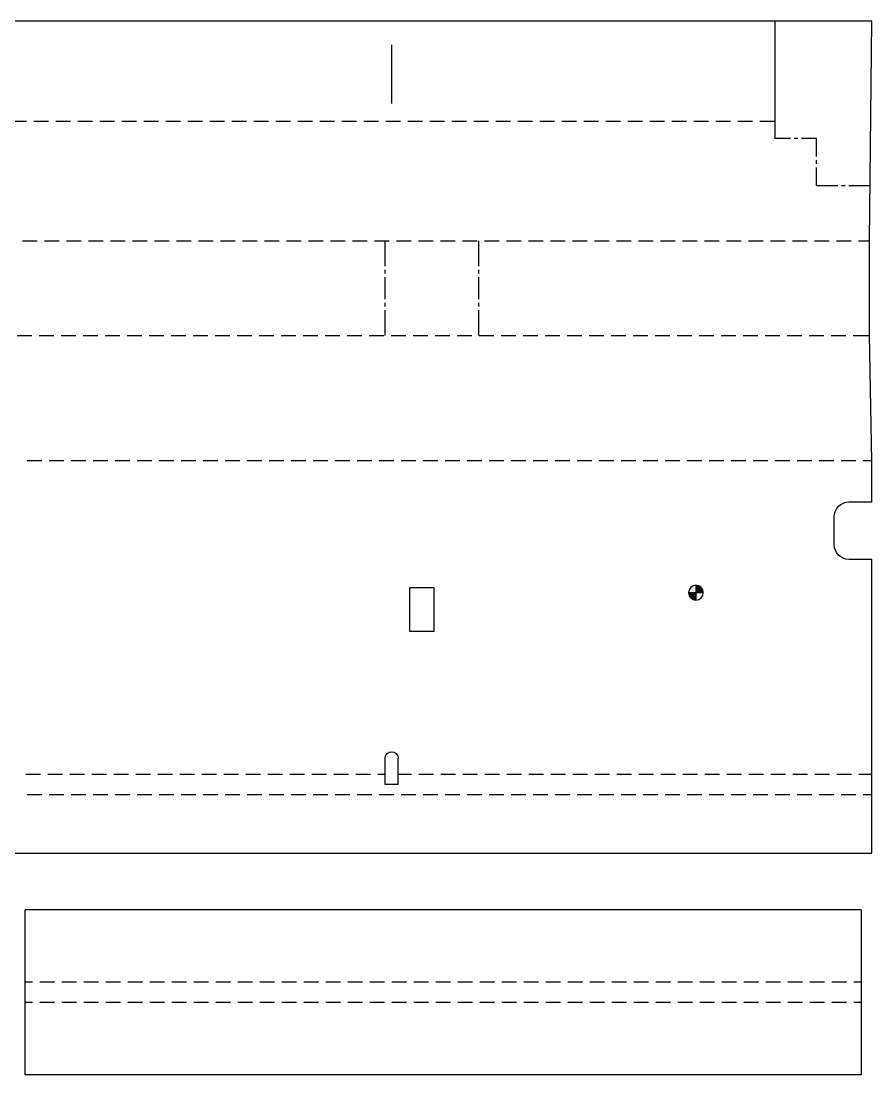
# Model space of a CAD drawing. Header units: millimetres. Extents: x -487 to 1870, y -1112 to 337.
# Drawn here: x 765.6 to 1134, y -1111 to -654.8 of the extents above; entities that cross this region are included whole.
import ezdxf

# ---------------------------------------------------------------- set-up
doc = ezdxf.new("R2010")
doc.units = ezdxf.units.MM
doc.header["$MEASUREMENT"] = 0
doc.layers.add('Layer 1', color=7, linetype='Continuous')

msp = doc.modelspace()

# ---------------------------------------------------------------- linework, layer by layer
at = {"layer": 'Layer 1', "lineweight": 30}
for points in [[(1133.9509, -654.8284), (1133.9509, -654.8284), (428.6564, -654.8284), (428.6564, -654.8284)], [(1092.0832, -698.1566), (1092.0832, -698.1566), (1092.0832, -654.8284), (1092.0832, -654.8284)], [(1132.956, -750.0149), (1132.956, -750.0149), (1133.9509, -654.8284), (1133.9509, -654.8284)], [(926.0307, -690.5789), (926.0307, -690.5789), (926.0307, -665.1578), (926.0307, -665.1578)], [(1132.956, -790.9936), (1132.956, -790.9936), (1132.956, -750.0149), (1132.956, -750.0149)], [(1133.9509, -845.1591), (1133.9509, -845.1591), (1132.956, -790.9936), (1132.956, -790.9936)], [(1133.9509, -863.0238), (1133.9509, -863.0238), (1133.9509, -845.1591), (1133.9509, -845.1591)], [(1117.6314, -869.3632), (1117.6314, -865.8503), (1120.4791, -863.0026), (1123.992, -863.0026)], [(1133.9509, -863.0238), (1133.9509, -863.0238), (1124.0025, -863.0238), (1124.0025, -863.0238)], [(1117.6525, -881.5446), (1117.6525, -881.5446), (1117.6525, -869.3738), (1117.6525, -869.3738)], [(1123.992, -887.8946), (1120.4791, -887.8946), (1117.6314, -885.0469), (1117.6314, -881.534)], [(1133.9509, -887.8946), (1133.9509, -887.8946), (1124.0025, -887.8946), (1124.0025, -887.8946)], [(1133.9509, -1015.0851), (1133.9509, -1015.0851), (1133.9509, -887.8946), (1133.9509, -887.8946)], [(933.7354, -900.1924), (933.7354, -900.1924), (933.7354, -918.9461), (933.7354, -918.9461)], [(944.4457, -900.1924), (944.4457, -900.1924), (933.7354, -900.1924), (933.7354, -900.1924)], [(923.2155, -985.3883), (923.2155, -985.3883), (923.2155, -973.9794), (923.2155, -973.9794)], [(928.867, -985.3883), (928.867, -985.3883), (928.867, -973.9794), (928.867, -973.9794)], [(928.867, -985.3883), (928.867, -985.3883), (923.2155, -985.3883), (923.2155, -985.3883)], [(561.202, -1015.0851), (561.202, -1015.0851), (1133.9509, -1015.0851), (1133.9509, -1015.0851)], [(1129.3239, -1039.5443), (1129.3239, -1039.5443), (767.3104, -1039.5443), (767.3104, -1039.5443)], [(1129.3239, -1039.5443), (1129.3239, -1039.5443), (1129.3239, -1111.0453), (1129.3239, -1111.0453)]]:
    msp.add_open_spline(points, degree=3, dxfattribs=at)
at = {"layer": 'Layer 1', "color": 5, "lineweight": 30}
for points in [[(761.5445, -698.1566), (761.5445, -698.1566), (767.8945, -698.1566), (767.8945, -698.1566)], [(771.0695, -698.1566), (771.0695, -698.1566), (777.4195, -698.1566), (777.4195, -698.1566)], [(780.5945, -698.1566), (780.5945, -698.1566), (786.9445, -698.1566), (786.9445, -698.1566)], [(790.1195, -698.1566), (790.1195, -698.1566), (796.4695, -698.1566), (796.4695, -698.1566)], [(799.6445, -698.1566), (799.6445, -698.1566), (805.9945, -698.1566), (805.9945, -698.1566)], [(809.1695, -698.1566), (809.1695, -698.1566), (815.5195, -698.1566), (815.5195, -698.1566)], [(818.6945, -698.1566), (818.6945, -698.1566), (825.0445, -698.1566), (825.0445, -698.1566)], [(828.2195, -698.1566), (828.2195, -698.1566), (834.5695, -698.1566), (834.5695, -698.1566)], [(837.7445, -698.1566), (837.7445, -698.1566), (844.0945, -698.1566), (844.0945, -698.1566)], [(847.2695, -698.1566), (847.2695, -698.1566), (853.6195, -698.1566), (853.6195, -698.1566)], [(856.7945, -698.1566), (856.7945, -698.1566), (863.1445, -698.1566), (863.1445, -698.1566)], [(866.3195, -698.1566), (866.3195, -698.1566), (872.6695, -698.1566), (872.6695, -698.1566)], [(875.8445, -698.1566), (875.8445, -698.1566), (882.1945, -698.1566), (882.1945, -698.1566)], [(885.3695, -698.1566), (885.3695, -698.1566), (891.7195, -698.1566), (891.7195, -698.1566)], [(894.8945, -698.1566), (894.8945, -698.1566), (901.2445, -698.1566), (901.2445, -698.1566)], [(904.4195, -698.1566), (904.4195, -698.1566), (910.7907, -698.1566), (910.7907, -698.1566)], [(913.9657, -698.1566), (913.9657, -698.1566), (920.3157, -698.1566), (920.3157, -698.1566)], [(923.4907, -698.1566), (923.4907, -698.1566), (929.8407, -698.1566), (929.8407, -698.1566)], [(933.0157, -698.1566), (933.0157, -698.1566), (939.3657, -698.1566), (939.3657, -698.1566)], [(942.5407, -698.1566), (942.5407, -698.1566), (948.8907, -698.1566), (948.8907, -698.1566)], [(952.0657, -698.1566), (952.0657, -698.1566), (958.4157, -698.1566), (958.4157, -698.1566)], [(961.5907, -698.1566), (961.5907, -698.1566), (967.9407, -698.1566), (967.9407, -698.1566)], [(971.1157, -698.1566), (971.1157, -698.1566), (977.4657, -698.1566), (977.4657, -698.1566)], [(980.6407, -698.1566), (980.6407, -698.1566), (986.9907, -698.1566), (986.9907, -698.1566)], [(990.1657, -698.1566), (990.1657, -698.1566), (996.5157, -698.1566), (996.5157, -698.1566)], [(999.6907, -698.1566), (999.6907, -698.1566), (1006.0407, -698.1566), (1006.0407, -698.1566)], [(1009.2157, -698.1566), (1009.2157, -698.1566), (1015.5657, -698.1566), (1015.5657, -698.1566)], [(1018.7407, -698.1566), (1018.7407, -698.1566), (1025.0907, -698.1566), (1025.0907, -698.1566)], [(1028.2657, -698.1566), (1028.2657, -698.1566), (1034.6157, -698.1566), (1034.6157, -698.1566)], [(1037.7907, -698.1566), (1037.7907, -698.1566), (1044.1407, -698.1566), (1044.1407, -698.1566)], [(1047.3157, -698.1566), (1047.3157, -698.1566), (1053.6657, -698.1566), (1053.6657, -698.1566)], [(1056.8407, -698.1566), (1056.8407, -698.1566), (1063.1907, -698.1566), (1063.1907, -698.1566)], [(1066.3657, -698.1566), (1066.3657, -698.1566), (1072.7157, -698.1566), (1072.7157, -698.1566)], [(1075.8907, -698.1566), (1075.8907, -698.1566), (1082.2407, -698.1566), (1082.2407, -698.1566)], [(1085.4157, -698.1566), (1085.4157, -698.1566), (1092.0832, -698.1566), (1092.0832, -698.1566)], [(1092.0832, -705.6284), (1092.0832, -705.6284), (1092.0832, -698.1566), (1092.0832, -698.1566)], [(1098.666, -705.6284), (1098.666, -705.6284), (1092.0832, -705.6284), (1092.0832, -705.6284)], [(1101.841, -705.6284), (1101.841, -705.6284), (1100.2535, -705.6284), (1100.2535, -705.6284)], [(1110.0114, -705.6284), (1110.0114, -705.6284), (1103.4285, -705.6284), (1103.4285, -705.6284)], [(1110.0114, -713.4178), (1110.0114, -713.4178), (1110.0114, -705.6284), (1110.0114, -705.6284)], [(1110.0114, -716.5928), (1110.0114, -716.5928), (1110.0114, -715.0053), (1110.0114, -715.0053)], [(1110.0114, -725.9696), (1110.0114, -725.9696), (1110.0114, -718.1803), (1110.0114, -718.1803)], [(1110.0114, -725.9696), (1110.0114, -725.9696), (1119.2189, -725.9696), (1119.2189, -725.9696)], [(1120.8064, -725.9696), (1120.8064, -725.9696), (1122.3939, -725.9696), (1122.3939, -725.9696)], [(1123.9814, -725.9696), (1123.9814, -725.9696), (1133.21, -725.9696), (1133.21, -725.9696)], [(766.1377, -750.0149), (766.1377, -750.0149), (772.4877, -750.0149), (772.4877, -750.0149)], [(775.6627, -750.0149), (775.6627, -750.0149), (782.0127, -750.0149), (782.0127, -750.0149)], [(785.1877, -750.0149), (785.1877, -750.0149), (791.5377, -750.0149), (791.5377, -750.0149)], [(794.7127, -750.0149), (794.7127, -750.0149), (801.0627, -750.0149), (801.0627, -750.0149)], [(804.2377, -750.0149), (804.2377, -750.0149), (810.5877, -750.0149), (810.5877, -750.0149)], [(813.7627, -750.0149), (813.7627, -750.0149), (820.1127, -750.0149), (820.1127, -750.0149)], [(823.2877, -750.0149), (823.2877, -750.0149), (829.6377, -750.0149), (829.6377, -750.0149)], [(832.8127, -750.0149), (832.8127, -750.0149), (839.1627, -750.0149), (839.1627, -750.0149)], [(842.3377, -750.0149), (842.3377, -750.0149), (848.6877, -750.0149), (848.6877, -750.0149)], [(851.8627, -750.0149), (851.8627, -750.0149), (858.2127, -750.0149), (858.2127, -750.0149)], [(861.3877, -750.0149), (861.3877, -750.0149), (867.7377, -750.0149), (867.7377, -750.0149)], [(870.9127, -750.0149), (870.9127, -750.0149), (877.2627, -750.0149), (877.2627, -750.0149)], [(880.4377, -750.0149), (880.4377, -750.0149), (886.7877, -750.0149), (886.7877, -750.0149)], [(889.9627, -750.0149), (889.9627, -750.0149), (896.3127, -750.0149), (896.3127, -750.0149)], [(899.4877, -750.0149), (899.4877, -750.0149), (905.8377, -750.0149), (905.8377, -750.0149)], [(909.0127, -750.0149), (909.0127, -750.0149), (915.3627, -750.0149), (915.3627, -750.0149)], [(918.5377, -750.0149), (918.5377, -750.0149), (924.8877, -750.0149), (924.8877, -750.0149)], [(923.2155, -760.9793), (923.2155, -760.9793), (923.2155, -750.0149), (923.2155, -750.0149)], [(928.0627, -750.0149), (928.0627, -750.0149), (934.4127, -750.0149), (934.4127, -750.0149)], [(937.5877, -750.0149), (937.5877, -750.0149), (943.9377, -750.0149), (943.9377, -750.0149)], [(947.1127, -750.0149), (947.1127, -750.0149), (953.4627, -750.0149), (953.4627, -750.0149)], [(956.6377, -750.0149), (956.6377, -750.0149), (962.9877, -750.0149), (962.9877, -750.0149)], [(963.792, -760.9793), (963.792, -760.9793), (963.792, -750.0149), (963.792, -750.0149)], [(966.1627, -750.0149), (966.1627, -750.0149), (972.5127, -750.0149), (972.5127, -750.0149)], [(975.6877, -750.0149), (975.6877, -750.0149), (982.0377, -750.0149), (982.0377, -750.0149)], [(985.2127, -750.0149), (985.2127, -750.0149), (991.5627, -750.0149), (991.5627, -750.0149)], [(994.7377, -750.0149), (994.7377, -750.0149), (1001.0877, -750.0149), (1001.0877, -750.0149)], [(1004.2627, -750.0149), (1004.2627, -750.0149), (1010.6127, -750.0149), (1010.6127, -750.0149)], [(1013.7877, -750.0149), (1013.7877, -750.0149), (1020.1377, -750.0149), (1020.1377, -750.0149)], [(1023.3127, -750.0149), (1023.3127, -750.0149), (1029.6627, -750.0149), (1029.6627, -750.0149)], [(1032.8377, -750.0149), (1032.8377, -750.0149), (1039.1877, -750.0149), (1039.1877, -750.0149)], [(1042.3627, -750.0149), (1042.3627, -750.0149), (1048.7127, -750.0149), (1048.7127, -750.0149)], [(1051.8877, -750.0149), (1051.8877, -750.0149), (1058.2377, -750.0149), (1058.2377, -750.0149)], [(1061.4127, -750.0149), (1061.4127, -750.0149), (1067.7627, -750.0149), (1067.7627, -750.0149)], [(1070.9377, -750.0149), (1070.9377, -750.0149), (1077.2877, -750.0149), (1077.2877, -750.0149)], [(1080.4627, -750.0149), (1080.4627, -750.0149), (1086.8127, -750.0149), (1086.8127, -750.0149)], [(1089.9877, -750.0149), (1089.9877, -750.0149), (1096.3377, -750.0149), (1096.3377, -750.0149)], [(1099.5127, -750.0149), (1099.5127, -750.0149), (1105.8627, -750.0149), (1105.8627, -750.0149)], [(1109.0377, -750.0149), (1109.0377, -750.0149), (1115.3877, -750.0149), (1115.3877, -750.0149)], [(1118.5627, -750.0149), (1118.5627, -750.0149), (1124.9127, -750.0149), (1124.9127, -750.0149)], [(1128.0877, -750.0149), (1128.0877, -750.0149), (1132.956, -750.0149), (1132.956, -750.0149)], [(923.2155, -764.1543), (923.2155, -764.1543), (923.2155, -762.5668), (923.2155, -762.5668)], [(923.2155, -775.2668), (923.2155, -775.2668), (923.2155, -765.7418), (923.2155, -765.7418)], [(963.792, -764.1543), (963.792, -764.1543), (963.792, -762.5668), (963.792, -762.5668)], [(963.792, -775.2668), (963.792, -775.2668), (963.792, -765.7418), (963.792, -765.7418)], [(923.2155, -778.4418), (923.2155, -778.4418), (923.2155, -776.8543), (923.2155, -776.8543)], [(923.2155, -790.9936), (923.2155, -790.9936), (923.2155, -780.0293), (923.2155, -780.0293)], [(963.792, -778.4418), (963.792, -778.4418), (963.792, -776.8543), (963.792, -776.8543)], [(963.792, -790.9936), (963.792, -790.9936), (963.792, -780.0293), (963.792, -780.0293)], [(763.9152, -790.9936), (763.9152, -790.9936), (770.2652, -790.9936), (770.2652, -790.9936)], [(773.4402, -790.9936), (773.4402, -790.9936), (779.7902, -790.9936), (779.7902, -790.9936)], [(782.9652, -790.9936), (782.9652, -790.9936), (789.3364, -790.9936), (789.3364, -790.9936)], [(792.5114, -790.9936), (792.5114, -790.9936), (798.8614, -790.9936), (798.8614, -790.9936)], [(802.0364, -790.9936), (802.0364, -790.9936), (808.3864, -790.9936), (808.3864, -790.9936)], [(811.5614, -790.9936), (811.5614, -790.9936), (817.9114, -790.9936), (817.9114, -790.9936)], [(821.0864, -790.9936), (821.0864, -790.9936), (827.4364, -790.9936), (827.4364, -790.9936)], [(830.6114, -790.9936), (830.6114, -790.9936), (836.9614, -790.9936), (836.9614, -790.9936)], [(840.1364, -790.9936), (840.1364, -790.9936), (846.4864, -790.9936), (846.4864, -790.9936)], [(849.6614, -790.9936), (849.6614, -790.9936), (856.0114, -790.9936), (856.0114, -790.9936)], [(859.1864, -790.9936), (859.1864, -790.9936), (865.5364, -790.9936), (865.5364, -790.9936)], [(868.7114, -790.9936), (868.7114, -790.9936), (875.0614, -790.9936), (875.0614, -790.9936)], [(878.2364, -790.9936), (878.2364, -790.9936), (884.5864, -790.9936), (884.5864, -790.9936)], [(887.7614, -790.9936), (887.7614, -790.9936), (894.1114, -790.9936), (894.1114, -790.9936)], [(897.2864, -790.9936), (897.2864, -790.9936), (903.6364, -790.9936), (903.6364, -790.9936)], [(906.8114, -790.9936), (906.8114, -790.9936), (913.1614, -790.9936), (913.1614, -790.9936)], [(916.3364, -790.9936), (916.3364, -790.9936), (922.6864, -790.9936), (922.6864, -790.9936)], [(925.8614, -790.9936), (925.8614, -790.9936), (932.2114, -790.9936), (932.2114, -790.9936)], [(935.3864, -790.9936), (935.3864, -790.9936), (941.7364, -790.9936), (941.7364, -790.9936)], [(944.9114, -790.9936), (944.9114, -790.9936), (951.2614, -790.9936), (951.2614, -790.9936)], [(954.4364, -790.9936), (954.4364, -790.9936), (960.7864, -790.9936), (960.7864, -790.9936)], [(963.9614, -790.9936), (963.9614, -790.9936), (970.3114, -790.9936), (970.3114, -790.9936)], [(973.4864, -790.9936), (973.4864, -790.9936), (979.8364, -790.9936), (979.8364, -790.9936)], [(983.0114, -790.9936), (983.0114, -790.9936), (989.3614, -790.9936), (989.3614, -790.9936)], [(992.5364, -790.9936), (992.5364, -790.9936), (998.8864, -790.9936), (998.8864, -790.9936)], [(1002.0614, -790.9936), (1002.0614, -790.9936), (1008.4114, -790.9936), (1008.4114, -790.9936)], [(1011.5864, -790.9936), (1011.5864, -790.9936), (1017.9364, -790.9936), (1017.9364, -790.9936)], [(1021.1114, -790.9936), (1021.1114, -790.9936), (1027.4614, -790.9936), (1027.4614, -790.9936)], [(1030.6364, -790.9936), (1030.6364, -790.9936), (1036.9864, -790.9936), (1036.9864, -790.9936)], [(1040.1614, -790.9936), (1040.1614, -790.9936), (1046.5114, -790.9936), (1046.5114, -790.9936)], [(1049.6864, -790.9936), (1049.6864, -790.9936), (1056.0364, -790.9936), (1056.0364, -790.9936)], [(1059.2114, -790.9936), (1059.2114, -790.9936), (1065.5614, -790.9936), (1065.5614, -790.9936)], [(1068.7364, -790.9936), (1068.7364, -790.9936), (1075.0864, -790.9936), (1075.0864, -790.9936)], [(1078.2614, -790.9936), (1078.2614, -790.9936), (1084.6114, -790.9936), (1084.6114, -790.9936)], [(1087.7864, -790.9936), (1087.7864, -790.9936), (1094.1364, -790.9936), (1094.1364, -790.9936)], [(1097.3114, -790.9936), (1097.3114, -790.9936), (1103.6614, -790.9936), (1103.6614, -790.9936)], [(1106.8364, -790.9936), (1106.8364, -790.9936), (1113.1864, -790.9936), (1113.1864, -790.9936)], [(1116.3614, -790.9936), (1116.3614, -790.9936), (1122.7114, -790.9936), (1122.7114, -790.9936)], [(1125.8864, -790.9936), (1125.8864, -790.9936), (1132.956, -790.9936), (1132.956, -790.9936)], [(774.5409, -845.1591), (774.5409, -845.1591), (768.1909, -845.1591), (768.1909, -845.1591)], [(784.0659, -845.1591), (784.0659, -845.1591), (777.7159, -845.1591), (777.7159, -845.1591)], [(793.5909, -845.1591), (793.5909, -845.1591), (787.2409, -845.1591), (787.2409, -845.1591)], [(803.1159, -845.1591), (803.1159, -845.1591), (796.7659, -845.1591), (796.7659, -845.1591)], [(812.6409, -845.1591), (812.6409, -845.1591), (806.2909, -845.1591), (806.2909, -845.1591)], [(822.1659, -845.1591), (822.1659, -845.1591), (815.8159, -845.1591), (815.8159, -845.1591)], [(831.6909, -845.1591), (831.6909, -845.1591), (825.3409, -845.1591), (825.3409, -845.1591)], [(841.2159, -845.1591), (841.2159, -845.1591), (834.8659, -845.1591), (834.8659, -845.1591)], [(850.7409, -845.1591), (850.7409, -845.1591), (844.3909, -845.1591), (844.3909, -845.1591)], [(860.2659, -845.1591), (860.2659, -845.1591), (853.9159, -845.1591), (853.9159, -845.1591)], [(869.7909, -845.1591), (869.7909, -845.1591), (863.4409, -845.1591), (863.4409, -845.1591)], [(879.3159, -845.1591), (879.3159, -845.1591), (872.9659, -845.1591), (872.9659, -845.1591)], [(888.8409, -845.1591), (888.8409, -845.1591), (882.4909, -845.1591), (882.4909, -845.1591)], [(898.3659, -845.1591), (898.3659, -845.1591), (892.0159, -845.1591), (892.0159, -845.1591)], [(907.8909, -845.1591), (907.8909, -845.1591), (901.5409, -845.1591), (901.5409, -845.1591)], [(917.4159, -845.1591), (917.4159, -845.1591), (911.0659, -845.1591), (911.0659, -845.1591)], [(926.9409, -845.1591), (926.9409, -845.1591), (920.5909, -845.1591), (920.5909, -845.1591)], [(936.4659, -845.1591), (936.4659, -845.1591), (930.1159, -845.1591), (930.1159, -845.1591)], [(945.9909, -845.1591), (945.9909, -845.1591), (939.6409, -845.1591), (939.6409, -845.1591)], [(955.5159, -845.1591), (955.5159, -845.1591), (949.1659, -845.1591), (949.1659, -845.1591)], [(965.0409, -845.1591), (965.0409, -845.1591), (958.6909, -845.1591), (958.6909, -845.1591)], [(974.5659, -845.1591), (974.5659, -845.1591), (968.2159, -845.1591), (968.2159, -845.1591)], [(984.0909, -845.1591), (984.0909, -845.1591), (977.7409, -845.1591), (977.7409, -845.1591)], [(993.637, -845.1591), (993.637, -845.1591), (987.2659, -845.1591), (987.2659, -845.1591)], [(1003.162, -845.1591), (1003.162, -845.1591), (996.812, -845.1591), (996.812, -845.1591)], [(1012.687, -845.1591), (1012.687, -845.1591), (1006.337, -845.1591), (1006.337, -845.1591)], [(1022.212, -845.1591), (1022.212, -845.1591), (1015.862, -845.1591), (1015.862, -845.1591)], [(1031.737, -845.1591), (1031.737, -845.1591), (1025.387, -845.1591), (1025.387, -845.1591)], [(1041.262, -845.1591), (1041.262, -845.1591), (1034.912, -845.1591), (1034.912, -845.1591)], [(1050.787, -845.1591), (1050.787, -845.1591), (1044.437, -845.1591), (1044.437, -845.1591)], [(1060.312, -845.1591), (1060.312, -845.1591), (1053.962, -845.1591), (1053.962, -845.1591)], [(1069.837, -845.1591), (1069.837, -845.1591), (1063.487, -845.1591), (1063.487, -845.1591)], [(1079.362, -845.1591), (1079.362, -845.1591), (1073.012, -845.1591), (1073.012, -845.1591)], [(1088.887, -845.1591), (1088.887, -845.1591), (1082.537, -845.1591), (1082.537, -845.1591)], [(1098.412, -845.1591), (1098.412, -845.1591), (1092.062, -845.1591), (1092.062, -845.1591)], [(1107.937, -845.1591), (1107.937, -845.1591), (1101.587, -845.1591), (1101.587, -845.1591)], [(1117.462, -845.1591), (1117.462, -845.1591), (1111.112, -845.1591), (1111.112, -845.1591)], [(1126.987, -845.1591), (1126.987, -845.1591), (1120.637, -845.1591), (1120.637, -845.1591)], [(1133.9509, -845.1591), (1133.9509, -845.1591), (1130.162, -845.1591), (1130.162, -845.1591)], [(773.9482, -981.0279), (773.9482, -981.0279), (767.5982, -981.0279), (767.5982, -981.0279)], [(783.4732, -981.0279), (783.4732, -981.0279), (777.1232, -981.0279), (777.1232, -981.0279)], [(792.9982, -981.0279), (792.9982, -981.0279), (786.6482, -981.0279), (786.6482, -981.0279)], [(802.5232, -981.0279), (802.5232, -981.0279), (796.1732, -981.0279), (796.1732, -981.0279)], [(812.0482, -981.0279), (812.0482, -981.0279), (805.6982, -981.0279), (805.6982, -981.0279)], [(821.5732, -981.0279), (821.5732, -981.0279), (815.2232, -981.0279), (815.2232, -981.0279)], [(831.1194, -981.0279), (831.1194, -981.0279), (824.7694, -981.0279), (824.7694, -981.0279)], [(840.6444, -981.0279), (840.6444, -981.0279), (834.2944, -981.0279), (834.2944, -981.0279)], [(850.1694, -981.0279), (850.1694, -981.0279), (843.8194, -981.0279), (843.8194, -981.0279)], [(859.6944, -981.0279), (859.6944, -981.0279), (853.3444, -981.0279), (853.3444, -981.0279)], [(869.2194, -981.0279), (869.2194, -981.0279), (862.8694, -981.0279), (862.8694, -981.0279)], [(878.7444, -981.0279), (878.7444, -981.0279), (872.3944, -981.0279), (872.3944, -981.0279)], [(888.2694, -981.0279), (888.2694, -981.0279), (881.9194, -981.0279), (881.9194, -981.0279)], [(897.7944, -981.0279), (897.7944, -981.0279), (891.4444, -981.0279), (891.4444, -981.0279)], [(907.3194, -981.0279), (907.3194, -981.0279), (900.9694, -981.0279), (900.9694, -981.0279)], [(916.8444, -981.0279), (916.8444, -981.0279), (910.4944, -981.0279), (910.4944, -981.0279)], [(923.2155, -981.0279), (923.2155, -981.0279), (920.0194, -981.0279), (920.0194, -981.0279)], [(934.5609, -981.0279), (934.5609, -981.0279), (928.867, -981.0279), (928.867, -981.0279)], [(944.0859, -981.0279), (944.0859, -981.0279), (937.7359, -981.0279), (937.7359, -981.0279)], [(953.6109, -981.0279), (953.6109, -981.0279), (947.2609, -981.0279), (947.2609, -981.0279)], [(963.1359, -981.0279), (963.1359, -981.0279), (956.7859, -981.0279), (956.7859, -981.0279)], [(972.6609, -981.0279), (972.6609, -981.0279), (966.3109, -981.0279), (966.3109, -981.0279)], [(982.1859, -981.0279), (982.1859, -981.0279), (975.8359, -981.0279), (975.8359, -981.0279)], [(991.7109, -981.0279), (991.7109, -981.0279), (985.3609, -981.0279), (985.3609, -981.0279)], [(1001.2359, -981.0279), (1001.2359, -981.0279), (994.8859, -981.0279), (994.8859, -981.0279)], [(1010.7609, -981.0279), (1010.7609, -981.0279), (1004.4109, -981.0279), (1004.4109, -981.0279)], [(1020.2859, -981.0279), (1020.2859, -981.0279), (1013.9359, -981.0279), (1013.9359, -981.0279)], [(1029.8109, -981.0279), (1029.8109, -981.0279), (1023.4609, -981.0279), (1023.4609, -981.0279)], [(1039.3359, -981.0279), (1039.3359, -981.0279), (1032.9859, -981.0279), (1032.9859, -981.0279)], [(1048.8609, -981.0279), (1048.8609, -981.0279), (1042.5109, -981.0279), (1042.5109, -981.0279)], [(1058.3859, -981.0279), (1058.3859, -981.0279), (1052.0359, -981.0279), (1052.0359, -981.0279)], [(1067.9109, -981.0279), (1067.9109, -981.0279), (1061.5609, -981.0279), (1061.5609, -981.0279)], [(1077.4359, -981.0279), (1077.4359, -981.0279), (1071.0859, -981.0279), (1071.0859, -981.0279)], [(1086.9609, -981.0279), (1086.9609, -981.0279), (1080.6109, -981.0279), (1080.6109, -981.0279)], [(1096.4859, -981.0279), (1096.4859, -981.0279), (1090.1359, -981.0279), (1090.1359, -981.0279)], [(1106.0109, -981.0279), (1106.0109, -981.0279), (1099.6609, -981.0279), (1099.6609, -981.0279)], [(1115.5359, -981.0279), (1115.5359, -981.0279), (1109.1859, -981.0279), (1109.1859, -981.0279)], [(1125.0609, -981.0279), (1125.0609, -981.0279), (1118.7109, -981.0279), (1118.7109, -981.0279)], [(1133.9509, -981.0279), (1133.9509, -981.0279), (1128.2359, -981.0279), (1128.2359, -981.0279)], [(768.1909, -989.6851), (768.1909, -989.6851), (774.5409, -989.6851), (774.5409, -989.6851)], [(777.7159, -989.6851), (777.7159, -989.6851), (784.0659, -989.6851), (784.0659, -989.6851)], [(787.2409, -989.6851), (787.2409, -989.6851), (793.5909, -989.6851), (793.5909, -989.6851)], [(796.7659, -989.6851), (796.7659, -989.6851), (803.1159, -989.6851), (803.1159, -989.6851)], [(806.2909, -989.6851), (806.2909, -989.6851), (812.6409, -989.6851), (812.6409, -989.6851)], [(815.8159, -989.6851), (815.8159, -989.6851), (822.1659, -989.6851), (822.1659, -989.6851)], [(825.3409, -989.6851), (825.3409, -989.6851), (831.6909, -989.6851), (831.6909, -989.6851)], [(834.8659, -989.6851), (834.8659, -989.6851), (841.2159, -989.6851), (841.2159, -989.6851)], [(844.3909, -989.6851), (844.3909, -989.6851), (850.7409, -989.6851), (850.7409, -989.6851)], [(853.9159, -989.6851), (853.9159, -989.6851), (860.2659, -989.6851), (860.2659, -989.6851)], [(863.4409, -989.6851), (863.4409, -989.6851), (869.7909, -989.6851), (869.7909, -989.6851)], [(872.9659, -989.6851), (872.9659, -989.6851), (879.3159, -989.6851), (879.3159, -989.6851)], [(882.4909, -989.6851), (882.4909, -989.6851), (888.8409, -989.6851), (888.8409, -989.6851)], [(892.0159, -989.6851), (892.0159, -989.6851), (898.3659, -989.6851), (898.3659, -989.6851)], [(901.5409, -989.6851), (901.5409, -989.6851), (907.8909, -989.6851), (907.8909, -989.6851)], [(911.0659, -989.6851), (911.0659, -989.6851), (917.4159, -989.6851), (917.4159, -989.6851)], [(920.5909, -989.6851), (920.5909, -989.6851), (926.9409, -989.6851), (926.9409, -989.6851)], [(930.1159, -989.6851), (930.1159, -989.6851), (936.4659, -989.6851), (936.4659, -989.6851)], [(939.6409, -989.6851), (939.6409, -989.6851), (945.9909, -989.6851), (945.9909, -989.6851)], [(949.1659, -989.6851), (949.1659, -989.6851), (955.5159, -989.6851), (955.5159, -989.6851)], [(958.6909, -989.6851), (958.6909, -989.6851), (965.0409, -989.6851), (965.0409, -989.6851)], [(968.2159, -989.6851), (968.2159, -989.6851), (974.5659, -989.6851), (974.5659, -989.6851)], [(977.7409, -989.6851), (977.7409, -989.6851), (984.0909, -989.6851), (984.0909, -989.6851)], [(987.2659, -989.6851), (987.2659, -989.6851), (993.637, -989.6851), (993.637, -989.6851)], [(996.812, -989.6851), (996.812, -989.6851), (1003.162, -989.6851), (1003.162, -989.6851)], [(1006.337, -989.6851), (1006.337, -989.6851), (1012.687, -989.6851), (1012.687, -989.6851)], [(1015.862, -989.6851), (1015.862, -989.6851), (1022.212, -989.6851), (1022.212, -989.6851)], [(1025.387, -989.6851), (1025.387, -989.6851), (1031.737, -989.6851), (1031.737, -989.6851)], [(1034.912, -989.6851), (1034.912, -989.6851), (1041.262, -989.6851), (1041.262, -989.6851)], [(1044.437, -989.6851), (1044.437, -989.6851), (1050.787, -989.6851), (1050.787, -989.6851)], [(1053.962, -989.6851), (1053.962, -989.6851), (1060.312, -989.6851), (1060.312, -989.6851)], [(1063.487, -989.6851), (1063.487, -989.6851), (1069.837, -989.6851), (1069.837, -989.6851)], [(1073.012, -989.6851), (1073.012, -989.6851), (1079.362, -989.6851), (1079.362, -989.6851)], [(1082.537, -989.6851), (1082.537, -989.6851), (1088.887, -989.6851), (1088.887, -989.6851)], [(1092.062, -989.6851), (1092.062, -989.6851), (1098.412, -989.6851), (1098.412, -989.6851)], [(1101.587, -989.6851), (1101.587, -989.6851), (1107.937, -989.6851), (1107.937, -989.6851)], [(1111.112, -989.6851), (1111.112, -989.6851), (1117.462, -989.6851), (1117.462, -989.6851)], [(1120.637, -989.6851), (1120.637, -989.6851), (1126.987, -989.6851), (1126.987, -989.6851)], [(1130.162, -989.6851), (1130.162, -989.6851), (1133.9509, -989.6851), (1133.9509, -989.6851)], [(770.5066, -1070.8922), (770.5066, -1070.8922), (767.3104, -1070.8922), (767.3104, -1070.8922)], [(780.0316, -1070.8922), (780.0316, -1070.8922), (773.6816, -1070.8922), (773.6816, -1070.8922)], [(789.5566, -1070.8922), (789.5566, -1070.8922), (783.2066, -1070.8922), (783.2066, -1070.8922)], [(799.0816, -1070.8922), (799.0816, -1070.8922), (792.7316, -1070.8922), (792.7316, -1070.8922)], [(808.6066, -1070.8922), (808.6066, -1070.8922), (802.2566, -1070.8922), (802.2566, -1070.8922)], [(818.1316, -1070.8922), (818.1316, -1070.8922), (811.7816, -1070.8922), (811.7816, -1070.8922)], [(827.6566, -1070.8922), (827.6566, -1070.8922), (821.3066, -1070.8922), (821.3066, -1070.8922)], [(837.1816, -1070.8922), (837.1816, -1070.8922), (830.8316, -1070.8922), (830.8316, -1070.8922)], [(846.7066, -1070.8922), (846.7066, -1070.8922), (840.3566, -1070.8922), (840.3566, -1070.8922)], [(856.2316, -1070.8922), (856.2316, -1070.8922), (849.8816, -1070.8922), (849.8816, -1070.8922)], [(865.7566, -1070.8922), (865.7566, -1070.8922), (859.4066, -1070.8922), (859.4066, -1070.8922)], [(875.2816, -1070.8922), (875.2816, -1070.8922), (868.9316, -1070.8922), (868.9316, -1070.8922)], [(884.8066, -1070.8922), (884.8066, -1070.8922), (878.4566, -1070.8922), (878.4566, -1070.8922)], [(894.3316, -1070.8922), (894.3316, -1070.8922), (887.9816, -1070.8922), (887.9816, -1070.8922)], [(903.8566, -1070.8922), (903.8566, -1070.8922), (897.5066, -1070.8922), (897.5066, -1070.8922)], [(913.3816, -1070.8922), (913.3816, -1070.8922), (907.0316, -1070.8922), (907.0316, -1070.8922)], [(922.9066, -1070.8922), (922.9066, -1070.8922), (916.5566, -1070.8922), (916.5566, -1070.8922)], [(932.4316, -1070.8922), (932.4316, -1070.8922), (926.0816, -1070.8922), (926.0816, -1070.8922)], [(941.9566, -1070.8922), (941.9566, -1070.8922), (935.6066, -1070.8922), (935.6066, -1070.8922)], [(951.4816, -1070.8922), (951.4816, -1070.8922), (945.1316, -1070.8922), (945.1316, -1070.8922)], [(961.0066, -1070.8922), (961.0066, -1070.8922), (954.6566, -1070.8922), (954.6566, -1070.8922)], [(970.5316, -1070.8922), (970.5316, -1070.8922), (964.1816, -1070.8922), (964.1816, -1070.8922)], [(980.0566, -1070.8922), (980.0566, -1070.8922), (973.7066, -1070.8922), (973.7066, -1070.8922)], [(989.5816, -1070.8922), (989.5816, -1070.8922), (983.2316, -1070.8922), (983.2316, -1070.8922)], [(999.1066, -1070.8922), (999.1066, -1070.8922), (992.7566, -1070.8922), (992.7566, -1070.8922)], [(1008.6527, -1070.8922), (1008.6527, -1070.8922), (1002.3027, -1070.8922), (1002.3027, -1070.8922)], [(1018.1777, -1070.8922), (1018.1777, -1070.8922), (1011.8277, -1070.8922), (1011.8277, -1070.8922)], [(1027.7027, -1070.8922), (1027.7027, -1070.8922), (1021.3527, -1070.8922), (1021.3527, -1070.8922)], [(1037.2277, -1070.8922), (1037.2277, -1070.8922), (1030.8777, -1070.8922), (1030.8777, -1070.8922)], [(1046.7527, -1070.8922), (1046.7527, -1070.8922), (1040.4027, -1070.8922), (1040.4027, -1070.8922)], [(1056.2777, -1070.8922), (1056.2777, -1070.8922), (1049.9277, -1070.8922), (1049.9277, -1070.8922)], [(1065.8027, -1070.8922), (1065.8027, -1070.8922), (1059.4527, -1070.8922), (1059.4527, -1070.8922)], [(1075.3277, -1070.8922), (1075.3277, -1070.8922), (1068.9777, -1070.8922), (1068.9777, -1070.8922)], [(1084.8527, -1070.8922), (1084.8527, -1070.8922), (1078.5027, -1070.8922), (1078.5027, -1070.8922)], [(1094.3777, -1070.8922), (1094.3777, -1070.8922), (1088.0277, -1070.8922), (1088.0277, -1070.8922)], [(1103.9027, -1070.8922), (1103.9027, -1070.8922), (1097.5527, -1070.8922), (1097.5527, -1070.8922)], [(1113.4277, -1070.8922), (1113.4277, -1070.8922), (1107.0777, -1070.8922), (1107.0777, -1070.8922)], [(1122.9527, -1070.8922), (1122.9527, -1070.8922), (1116.6027, -1070.8922), (1116.6027, -1070.8922)], [(1129.3239, -1070.8922), (1129.3239, -1070.8922), (1126.1277, -1070.8922), (1126.1277, -1070.8922)], [(767.3104, -1079.5282), (767.3104, -1079.5282), (770.5066, -1079.5282), (770.5066, -1079.5282)], [(773.6816, -1079.5282), (773.6816, -1079.5282), (780.0316, -1079.5282), (780.0316, -1079.5282)], [(783.2066, -1079.5282), (783.2066, -1079.5282), (789.5566, -1079.5282), (789.5566, -1079.5282)], [(792.7316, -1079.5282), (792.7316, -1079.5282), (799.0816, -1079.5282), (799.0816, -1079.5282)], [(802.2566, -1079.5282), (802.2566, -1079.5282), (808.6066, -1079.5282), (808.6066, -1079.5282)], [(811.7816, -1079.5282), (811.7816, -1079.5282), (818.1316, -1079.5282), (818.1316, -1079.5282)], [(821.3066, -1079.5282), (821.3066, -1079.5282), (827.6566, -1079.5282), (827.6566, -1079.5282)], [(830.8316, -1079.5282), (830.8316, -1079.5282), (837.1816, -1079.5282), (837.1816, -1079.5282)], [(840.3566, -1079.5282), (840.3566, -1079.5282), (846.7066, -1079.5282), (846.7066, -1079.5282)], [(849.8816, -1079.5282), (849.8816, -1079.5282), (856.2316, -1079.5282), (856.2316, -1079.5282)], [(859.4066, -1079.5282), (859.4066, -1079.5282), (865.7566, -1079.5282), (865.7566, -1079.5282)], [(868.9316, -1079.5282), (868.9316, -1079.5282), (875.2816, -1079.5282), (875.2816, -1079.5282)], [(878.4566, -1079.5282), (878.4566, -1079.5282), (884.8066, -1079.5282), (884.8066, -1079.5282)], [(887.9816, -1079.5282), (887.9816, -1079.5282), (894.3316, -1079.5282), (894.3316, -1079.5282)], [(897.5066, -1079.5282), (897.5066, -1079.5282), (903.8566, -1079.5282), (903.8566, -1079.5282)], [(907.0316, -1079.5282), (907.0316, -1079.5282), (913.3816, -1079.5282), (913.3816, -1079.5282)], [(916.5566, -1079.5282), (916.5566, -1079.5282), (922.9066, -1079.5282), (922.9066, -1079.5282)], [(926.0816, -1079.5282), (926.0816, -1079.5282), (932.4316, -1079.5282), (932.4316, -1079.5282)], [(935.6066, -1079.5282), (935.6066, -1079.5282), (941.9566, -1079.5282), (941.9566, -1079.5282)], [(945.1316, -1079.5282), (945.1316, -1079.5282), (951.4816, -1079.5282), (951.4816, -1079.5282)], [(954.6566, -1079.5282), (954.6566, -1079.5282), (961.0066, -1079.5282), (961.0066, -1079.5282)], [(964.1816, -1079.5282), (964.1816, -1079.5282), (970.5316, -1079.5282), (970.5316, -1079.5282)], [(973.7066, -1079.5282), (973.7066, -1079.5282), (980.0566, -1079.5282), (980.0566, -1079.5282)], [(983.2316, -1079.5282), (983.2316, -1079.5282), (989.5816, -1079.5282), (989.5816, -1079.5282)], [(992.7566, -1079.5282), (992.7566, -1079.5282), (999.1066, -1079.5282), (999.1066, -1079.5282)], [(1002.3027, -1079.5282), (1002.3027, -1079.5282), (1008.6527, -1079.5282), (1008.6527, -1079.5282)], [(1011.8277, -1079.5282), (1011.8277, -1079.5282), (1018.1777, -1079.5282), (1018.1777, -1079.5282)], [(1021.3527, -1079.5282), (1021.3527, -1079.5282), (1027.7027, -1079.5282), (1027.7027, -1079.5282)], [(1030.8777, -1079.5282), (1030.8777, -1079.5282), (1037.2277, -1079.5282), (1037.2277, -1079.5282)], [(1040.4027, -1079.5282), (1040.4027, -1079.5282), (1046.7527, -1079.5282), (1046.7527, -1079.5282)], [(1049.9277, -1079.5282), (1049.9277, -1079.5282), (1056.2777, -1079.5282), (1056.2777, -1079.5282)], [(1059.4527, -1079.5282), (1059.4527, -1079.5282), (1065.8027, -1079.5282), (1065.8027, -1079.5282)], [(1068.9777, -1079.5282), (1068.9777, -1079.5282), (1075.3277, -1079.5282), (1075.3277, -1079.5282)], [(1078.5027, -1079.5282), (1078.5027, -1079.5282), (1084.8527, -1079.5282), (1084.8527, -1079.5282)], [(1088.0277, -1079.5282), (1088.0277, -1079.5282), (1094.3777, -1079.5282), (1094.3777, -1079.5282)], [(1097.5527, -1079.5282), (1097.5527, -1079.5282), (1103.9027, -1079.5282), (1103.9027, -1079.5282)], [(1107.0777, -1079.5282), (1107.0777, -1079.5282), (1113.4277, -1079.5282), (1113.4277, -1079.5282)], [(1116.6027, -1079.5282), (1116.6027, -1079.5282), (1122.9527, -1079.5282), (1122.9527, -1079.5282)], [(1126.1277, -1079.5282), (1126.1277, -1079.5282), (1129.3239, -1079.5282), (1129.3239, -1079.5282)]]:
    msp.add_open_spline(points, degree=3, dxfattribs=at)
at = {"layer": 'Layer 1', "lineweight": 30}
for points in [[(933.7354, -918.9461), (933.7354, -918.9461), (944.4457, -918.9461), (944.4457, -918.9461), (944.4457, -918.9461), (944.4457, -900.1924), (944.4457, -900.1924)], [(923.1944, -973.9689), (923.1944, -972.4082), (924.4595, -971.1431), (926.0201, -971.1431), (927.5807, -971.1431), (928.8459, -972.4082), (928.8459, -973.9689)], [(1129.3239, -1111.0453), (1129.3239, -1111.0453), (767.3104, -1111.0453), (767.3104, -1111.0453), (767.3104, -1111.0453), (767.3104, -1039.5443), (767.3104, -1039.5443)]]:
    msp.add_open_spline(points, degree=3, knots=[0, 0, 0, 0, 0.5, 0.5, 0.5, 1, 1, 1, 1], dxfattribs=at)
at = {"layer": 'Layer 1', "color": 144, "lineweight": 30}
msp.add_open_spline([(1054.5547, -902.2774), (1054.5547, -900.518), (1055.9809, -899.0918), (1057.7403, -899.0918), (1059.4996, -899.0918), (1060.9259, -900.518), (1060.9259, -902.2774), (1060.9259, -904.0367), (1059.4996, -905.4629), (1057.7403, -905.4629), (1055.9809, -905.4629), (1054.5547, -904.0367), (1054.5547, -902.2774)], degree=3, knots=[0, 0, 0, 0, 0.25, 0.25, 0.25, 0.5, 0.5, 0.5, 0.75, 0.75, 0.75, 1, 1, 1, 1], dxfattribs=at)
at = {"layer": 'Layer 1', "color": 144, "lineweight": 0}
for points in [[(1054.5759, -902.2879), (1054.5759, -902.2879), (1057.7509, -902.2879), (1057.7509, -902.2879), (1057.7509, -902.2879), (1054.6182, -902.7959), (1054.6182, -902.7959), (1054.6182, -902.7959), (1054.5759, -902.2879), (1054.5759, -902.2879)], [(1057.7509, -902.2879), (1057.7509, -902.2879), (1054.6182, -902.7959), (1054.6182, -902.7959), (1054.6182, -902.7959), (1057.7509, -902.7959), (1057.7509, -902.7959), (1057.7509, -902.7959), (1057.7509, -902.2879), (1057.7509, -902.2879)], [(1054.6182, -902.7959), (1054.6182, -902.7959), (1057.7509, -902.7959), (1057.7509, -902.7959), (1057.7509, -902.7959), (1054.7452, -903.2616), (1054.7452, -903.2616), (1054.7452, -903.2616), (1054.6182, -902.7959), (1054.6182, -902.7959)], [(1057.7509, -902.7959), (1057.7509, -902.7959), (1054.7452, -903.2616), (1054.7452, -903.2616), (1054.7452, -903.2616), (1057.7509, -903.2616), (1057.7509, -903.2616), (1057.7509, -903.2616), (1057.7509, -902.7959), (1057.7509, -902.7959)], [(1054.7452, -903.2616), (1054.7452, -903.2616), (1057.7509, -903.2616), (1057.7509, -903.2616), (1057.7509, -903.2616), (1054.9357, -903.7273), (1054.9357, -903.7273), (1054.9357, -903.7273), (1054.7452, -903.2616), (1054.7452, -903.2616)], [(1057.7509, -903.2616), (1057.7509, -903.2616), (1054.9357, -903.7273), (1054.9357, -903.7273), (1054.9357, -903.7273), (1057.7509, -903.7273), (1057.7509, -903.7273), (1057.7509, -903.7273), (1057.7509, -903.2616), (1057.7509, -903.2616)], [(1057.7509, -899.1129), (1057.7509, -899.1129), (1057.7509, -899.1553), (1057.7509, -899.1553), (1057.7509, -899.1553), (1058.2589, -899.1553), (1058.2589, -899.1553), (1058.2589, -899.1553), (1057.7509, -899.1129), (1057.7509, -899.1129)], [(1057.7509, -899.1553), (1057.7509, -899.1553), (1058.2589, -899.1553), (1058.2589, -899.1553), (1058.2589, -899.1553), (1057.7509, -899.2611), (1057.7509, -899.2611), (1057.7509, -899.2611), (1057.7509, -899.1553), (1057.7509, -899.1553)], [(1058.2589, -899.1553), (1058.2589, -899.1553), (1057.7509, -899.2611), (1057.7509, -899.2611), (1057.7509, -899.2611), (1058.7457, -899.2611), (1058.7457, -899.2611), (1058.7457, -899.2611), (1058.2589, -899.1553), (1058.2589, -899.1553)], [(1057.7509, -899.2611), (1057.7509, -899.2611), (1058.7457, -899.2611), (1058.7457, -899.2611), (1058.7457, -899.2611), (1057.7509, -899.4516), (1057.7509, -899.4516), (1057.7509, -899.4516), (1057.7509, -899.2611), (1057.7509, -899.2611)], [(1058.7457, -899.2611), (1058.7457, -899.2611), (1057.7509, -899.4516), (1057.7509, -899.4516), (1057.7509, -899.4516), (1059.1902, -899.4516), (1059.1902, -899.4516), (1059.1902, -899.4516), (1058.7457, -899.2611), (1058.7457, -899.2611)], [(1057.7509, -899.4516), (1057.7509, -899.4516), (1059.1902, -899.4516), (1059.1902, -899.4516), (1059.1902, -899.4516), (1057.7509, -899.7268), (1057.7509, -899.7268), (1057.7509, -899.7268), (1057.7509, -899.4516), (1057.7509, -899.4516)], [(1059.1902, -899.4516), (1059.1902, -899.4516), (1057.7509, -899.7268), (1057.7509, -899.7268), (1057.7509, -899.7268), (1059.6135, -899.7268), (1059.6135, -899.7268), (1059.6135, -899.7268), (1059.1902, -899.4516), (1059.1902, -899.4516)], [(1057.7509, -899.7268), (1057.7509, -899.7268), (1059.6135, -899.7268), (1059.6135, -899.7268), (1059.6135, -899.7268), (1057.7509, -900.0443), (1057.7509, -900.0443), (1057.7509, -900.0443), (1057.7509, -899.7268), (1057.7509, -899.7268)], [(1059.6135, -899.7268), (1059.6135, -899.7268), (1057.7509, -900.0443), (1057.7509, -900.0443), (1057.7509, -900.0443), (1059.9945, -900.0443), (1059.9945, -900.0443), (1059.9945, -900.0443), (1059.6135, -899.7268), (1059.6135, -899.7268)], [(1057.7509, -900.0443), (1057.7509, -900.0443), (1059.9945, -900.0443), (1059.9945, -900.0443), (1059.9945, -900.0443), (1057.7509, -900.4253), (1057.7509, -900.4253), (1057.7509, -900.4253), (1057.7509, -900.0443), (1057.7509, -900.0443)], [(1059.9945, -900.0443), (1059.9945, -900.0443), (1057.7509, -900.4253), (1057.7509, -900.4253), (1057.7509, -900.4253), (1060.3332, -900.4253), (1060.3332, -900.4253), (1060.3332, -900.4253), (1059.9945, -900.0443), (1059.9945, -900.0443)], [(1057.7509, -900.4253), (1057.7509, -900.4253), (1060.3332, -900.4253), (1060.3332, -900.4253), (1060.3332, -900.4253), (1057.7509, -900.8486), (1057.7509, -900.8486), (1057.7509, -900.8486), (1057.7509, -900.4253), (1057.7509, -900.4253)], [(1060.3332, -900.4253), (1060.3332, -900.4253), (1057.7509, -900.8486), (1057.7509, -900.8486), (1057.7509, -900.8486), (1060.5872, -900.8486), (1060.5872, -900.8486), (1060.5872, -900.8486), (1060.3332, -900.4253), (1060.3332, -900.4253)], [(1057.7509, -900.8486), (1057.7509, -900.8486), (1060.5872, -900.8486), (1060.5872, -900.8486), (1060.5872, -900.8486), (1057.7509, -901.3143), (1057.7509, -901.3143), (1057.7509, -901.3143), (1057.7509, -900.8486), (1057.7509, -900.8486)], [(1060.5872, -900.8486), (1060.5872, -900.8486), (1057.7509, -901.3143), (1057.7509, -901.3143), (1057.7509, -901.3143), (1060.7777, -901.3143), (1060.7777, -901.3143), (1060.7777, -901.3143), (1060.5872, -900.8486), (1060.5872, -900.8486)], [(1057.7509, -901.3143), (1057.7509, -901.3143), (1060.7777, -901.3143), (1060.7777, -901.3143), (1060.7777, -901.3143), (1057.7509, -901.8011), (1057.7509, -901.8011), (1057.7509, -901.8011), (1057.7509, -901.3143), (1057.7509, -901.3143)], [(1060.7777, -901.3143), (1060.7777, -901.3143), (1057.7509, -901.8011), (1057.7509, -901.8011), (1057.7509, -901.8011), (1060.8835, -901.8011), (1060.8835, -901.8011), (1060.8835, -901.8011), (1060.7777, -901.3143), (1060.7777, -901.3143)], [(1057.7509, -901.8011), (1057.7509, -901.8011), (1060.8835, -901.8011), (1060.8835, -901.8011), (1060.8835, -901.8011), (1057.7509, -902.2879), (1057.7509, -902.2879), (1057.7509, -902.2879), (1057.7509, -901.8011), (1057.7509, -901.8011)], [(1060.8835, -901.8011), (1060.8835, -901.8011), (1057.7509, -902.2879), (1057.7509, -902.2879), (1057.7509, -902.2879), (1060.9259, -902.2879), (1060.9259, -902.2879), (1060.9259, -902.2879), (1060.8835, -901.8011), (1060.8835, -901.8011)], [(1054.9357, -903.7273), (1054.9357, -903.7273), (1057.7509, -903.7273), (1057.7509, -903.7273), (1057.7509, -903.7273), (1055.1897, -904.1506), (1055.1897, -904.1506), (1055.1897, -904.1506), (1054.9357, -903.7273), (1054.9357, -903.7273)], [(1057.7509, -903.7273), (1057.7509, -903.7273), (1055.1897, -904.1506), (1055.1897, -904.1506), (1055.1897, -904.1506), (1057.7509, -904.1506), (1057.7509, -904.1506), (1057.7509, -904.1506), (1057.7509, -903.7273), (1057.7509, -903.7273)], [(1055.1897, -904.1506), (1055.1897, -904.1506), (1057.7509, -904.1506), (1057.7509, -904.1506), (1057.7509, -904.1506), (1055.5072, -904.5316), (1055.5072, -904.5316), (1055.5072, -904.5316), (1055.1897, -904.1506), (1055.1897, -904.1506)], [(1057.7509, -904.1506), (1057.7509, -904.1506), (1055.5072, -904.5316), (1055.5072, -904.5316), (1055.5072, -904.5316), (1057.7509, -904.5316), (1057.7509, -904.5316), (1057.7509, -904.5316), (1057.7509, -904.1506), (1057.7509, -904.1506)], [(1055.5072, -904.5316), (1055.5072, -904.5316), (1057.7509, -904.5316), (1057.7509, -904.5316), (1057.7509, -904.5316), (1055.8882, -904.8491), (1055.8882, -904.8491), (1055.8882, -904.8491), (1055.5072, -904.5316), (1055.5072, -904.5316)], [(1057.7509, -904.5316), (1057.7509, -904.5316), (1055.8882, -904.8491), (1055.8882, -904.8491), (1055.8882, -904.8491), (1057.7509, -904.8491), (1057.7509, -904.8491), (1057.7509, -904.8491), (1057.7509, -904.5316), (1057.7509, -904.5316)], [(1055.8882, -904.8491), (1055.8882, -904.8491), (1057.7509, -904.8491), (1057.7509, -904.8491), (1057.7509, -904.8491), (1056.3115, -905.1243), (1056.3115, -905.1243), (1056.3115, -905.1243), (1055.8882, -904.8491), (1055.8882, -904.8491)], [(1057.7509, -904.8491), (1057.7509, -904.8491), (1056.3115, -905.1243), (1056.3115, -905.1243), (1056.3115, -905.1243), (1057.7509, -905.1243), (1057.7509, -905.1243), (1057.7509, -905.1243), (1057.7509, -904.8491), (1057.7509, -904.8491)], [(1056.3115, -905.1243), (1056.3115, -905.1243), (1057.7509, -905.1243), (1057.7509, -905.1243), (1057.7509, -905.1243), (1056.7772, -905.3148), (1056.7772, -905.3148), (1056.7772, -905.3148), (1056.3115, -905.1243), (1056.3115, -905.1243)], [(1057.7509, -905.1243), (1057.7509, -905.1243), (1056.7772, -905.3148), (1056.7772, -905.3148), (1056.7772, -905.3148), (1057.7509, -905.3148), (1057.7509, -905.3148), (1057.7509, -905.3148), (1057.7509, -905.1243), (1057.7509, -905.1243)], [(1057.7509, -905.3148), (1057.7509, -905.3148), (1056.7772, -905.3148), (1056.7772, -905.3148), (1056.7772, -905.3148), (1057.264, -905.4206), (1057.264, -905.4206), (1057.264, -905.4206), (1057.7509, -905.3148), (1057.7509, -905.3148)], [(1057.7509, -905.3148), (1057.7509, -905.3148), (1057.7509, -905.4206), (1057.7509, -905.4206), (1057.7509, -905.4206), (1057.264, -905.4206), (1057.264, -905.4206), (1057.264, -905.4206), (1057.7509, -905.3148), (1057.7509, -905.3148)], [(1057.7509, -905.4206), (1057.7509, -905.4206), (1057.264, -905.4206), (1057.264, -905.4206), (1057.264, -905.4206), (1057.7509, -905.4629), (1057.7509, -905.4629), (1057.7509, -905.4629), (1057.7509, -905.4206), (1057.7509, -905.4206)]]:
    msp.add_open_spline(points, degree=3, knots=[0, 0, 0, 0, 0.33333333, 0.33333333, 0.33333333, 0.66666667, 0.66666667, 0.66666667, 1, 1, 1, 1], dxfattribs=at)
at = {"layer": 'Layer 1', "color": 144, "lineweight": 25}
for points in [[(1060.9259, -902.2879), (1060.9259, -902.2879), (1054.5759, -902.2879), (1054.5759, -902.2879)], [(1057.7509, -899.1129), (1057.7509, -899.1129), (1057.7509, -905.4629), (1057.7509, -905.4629)]]:
    msp.add_open_spline(points, degree=3, dxfattribs=at)

doc.saveas('drawing.dxf')
